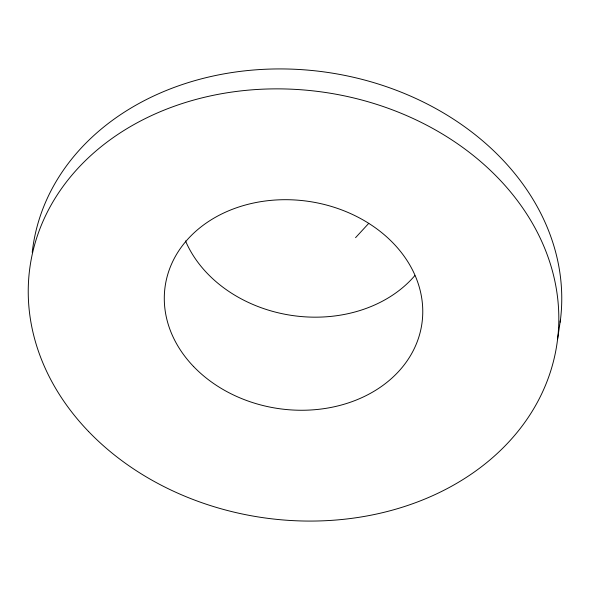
<?xml version="1.0" encoding="UTF-8"?>
<svg xmlns="http://www.w3.org/2000/svg" width="590" height="590" viewBox="0 0 590 590"><rect width="100%" height="100%" fill="white"/><g stroke="black" fill="none" stroke-linecap="round" stroke-linejoin="round"><path stroke-width="0.89" d="M557.557 339.412L560.5 319.463M355.556 237.667L368.757 223.352M32.236 252.373A266.282 214.878 8.4 0 1 322.892 71.759A266.282 214.878 8.4 0 1 560.153 322.14M414.829 275.619A129.726 104.688 8.4 0 1 291.416 315.37A129.726 104.688 8.4 0 1 185.503 240.919M193.66 366.604A129.726 104.688 8.4 0 0 414.512 348.078A129.726 104.688 8.4 0 0 272.41 200.239A129.726 104.688 8.4 0 0 193.66 366.604M88.544 431.474A266.282 214.878 8.4 0 0 541.863 393.456A266.282 214.878 8.4 0 0 250.175 89.982A266.282 214.878 8.4 0 0 88.544 431.474"/></g></svg>
